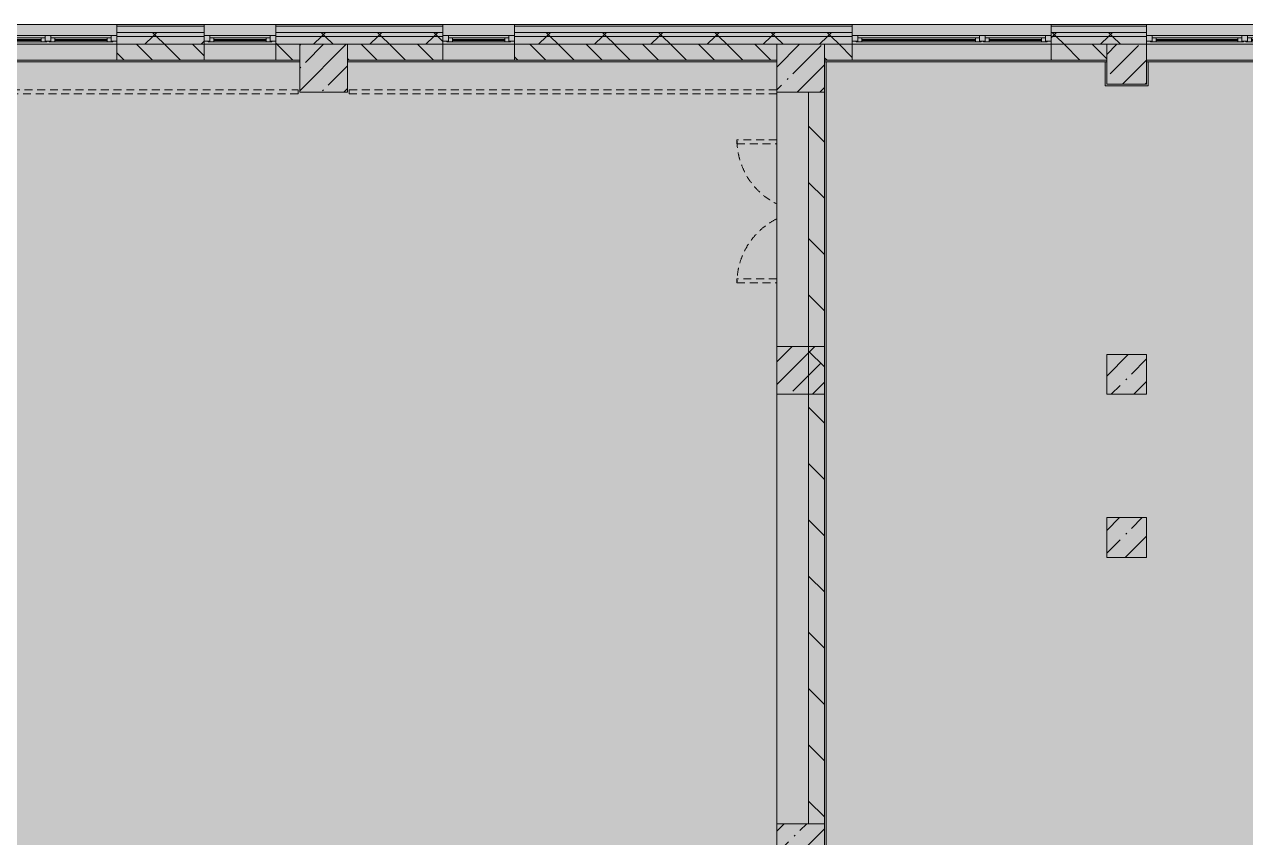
# Model space of a CAD drawing. Header units: millimetres. Extents: x 35111 to 235598, y -8553 to 29000.
# Drawn here: x 165285 to 180644, y 17127 to 27350 of the extents above; entities that cross this region are included whole.
import ezdxf

# ---------------------------------------------------------------- set-up
doc = ezdxf.new("R2010")
doc.units = ezdxf.units.MM
doc.linetypes.add('200_ШТРИХ__ш1_п0_6_', pattern=[160, 100, -60])
doc.layers.add('A-DETL-GENF-3', color=7, linetype='Continuous', lineweight=9, true_color=0xc0c0c0, transparency=0.4)
for name, color, linetype, lineweight in [('A-DETL-MBND-1', 7, '200_ШТРИХ__ш1_п0_6_', 9), ('A-WALL-2', 7, 'Continuous', 5), ('I-WALL-3', 7, 'Continuous', 5), ('S-COLS-1', 7, 'Continuous', 5)]:
    doc.layers.add(name, color=color, linetype=linetype, lineweight=lineweight)
for name, color, linetype, lineweight, true_color in [('A-FLOR-1', 7, 'Continuous', 5, 0xb7b7b7), ('A-GLAZ-3', 7, 'Continuous', 5, 0x737373), ('A-WALL-3', 7, 'Continuous', 5, 0x737373), ('A-WALL-4', 7, 'Continuous', 9, 0x737373), ('I-WALL-2', 7, 'Continuous', 5, 0x737373), ('S-COLS-2', 7, 'Continuous', 5, 0x737373)]:
    doc.layers.add(name, color=color, linetype=linetype, lineweight=lineweight, true_color=true_color)
pattern_1 = [(45, (108587.53, 0), (-285.1231, 285.1231), []), (45, (108872.65, 0), (-285.1231, 285.1231), [504.031, -100.806, 16.764, -84.042])]
pattern_2 = [(45, (108587.53, 0), (-353.5534, 353.5534), []), (135, (108587.53, 0), (-353.5534, -353.5534), [])]

# ---------------------------------------------------------------- blocks, each defined once
blk = doc.blocks.new('BSC_Колонна _Прямоугольная - 600х600-V206-3_9_2_птичка')
at = {"layer": 'S-COLS-1'}
h = blk.add_hatch(dxfattribs=at)
h.set_pattern_fill('FP_100', color=256, style=0, pattern_type=2)
h.set_pattern_definition([(45, (-66460, -17000), (-285.1231, 285.1231), []), (45, (-66174.88, -17000), (-285.1231, 285.1231), [504.031, -100.806, 16.764, -84.042])])
h.paths.add_polyline_path([(-300, -300), (300, -300), (300, 300), (-300, 300)])
at = {"layer": 'S-COLS-2'}
for p, q in [((300, 300), (-300, 300)), ((-300, 300), (-300, -300)), ((300, -300), (300, 300)), ((-300, -300), (300, -300))]:
    blk.add_line(p, q, dxfattribs=at)
blk = doc.blocks.new('BSC_Колонна _Прямоугольная - 500х500-V225-3_9_2_птичка')
at = {"layer": 'S-COLS-1'}
h = blk.add_hatch(dxfattribs=at)
h.set_pattern_fill('FP_121', color=256, style=0, pattern_type=2)
h.set_pattern_definition([(45, (-70560, -22950), (-285.1231, 285.1231), []), (45, (-70274.88, -22950), (-285.1231, 285.1231), [504.031, -100.806, 16.764, -84.042])])
h.paths.add_polyline_path([(-250, -250), (250, -250), (250, 250), (-250, 250)])
at = {"layer": 'S-COLS-2'}
for p, q in [((250, 250), (-250, 250)), ((-250, 250), (-250, -250)), ((250, -250), (250, 250)), ((-250, -250), (250, -250))]:
    blk.add_line(p, q, dxfattribs=at)
blk = doc.blocks.new('120_Окно_СКБ_2Ст - 120_Окно_СКБ_2Ст 3100х2500 _мал_створка слева_ 2-19089248-3_9_2_птичка')
at = {"layer": 'A-GLAZ-3'}
for p, q in [((-1550, -75), (-1550, -5)), ((-1550, -5), (-1480, -5)), ((1550, -5), (-1550, -5)), ((-1480, -75), (-1550, -75)), ((-1550, -75), (-1500, -75)), ((-1480, -75), (-1500, -75)), ((-1500, -75), (-1500, -85)), ((-1500, -85), (670, -85)), ((670, -85), (-1500, -85)), ((-1480, -5), (-1480, -75)), ((650, -35), (-1480, -35)), ((-1480, -35), (-1480, -75)), ((-1430, -85), (-1430, -35)), ((-1430, -55), (600, -55)), ((600, -65), (-1430, -65)), ((600, -85), (600, -35)), ((650, -75), (650, -5)), ((650, -5), (720, -5)), ((650, -75), (650, -35)), ((720, -75), (650, -75)), ((670, -75), (650, -75)), ((670, -75), (700, -75)), ((670, -85), (670, -75)), ((720, -75), (700, -75)), ((700, -75), (700, -85)), ((700, -85), (1500, -85)), ((1500, -85), (700, -85)), ((720, -5), (720, -75)), ((1480, -35), (720, -35)), ((720, -35), (720, -75)), ((770, -85), (770, -35)), ((770, -55), (1430, -55)), ((1430, -65), (770, -65)), ((1430, -85), (1430, -35)), ((1480, -75), (1480, -5)), ((1480, -5), (1550, -5)), ((1480, -75), (1480, -35)), ((1550, -75), (1480, -75)), ((1500, -75), (1480, -75)), ((1500, -75), (1550, -75)), ((1500, -85), (1500, -75)), ((1550, -5), (1550, -75))]:
    blk.add_line(p, q, dxfattribs=at)
blk = doc.blocks.new('110_Дверь_СКБ_2Ст - Д-10 1800x2100h_Актовый зал EI30-32403870-3_9_2_птичка')
at = {"layer": 'A-DETL-MBND-1'}
for points in [[(-888, 500), (-838, 500), (-838, 1000), (-888, 1000)], [(862, 500), (912, 500), (912, 1000), (862, 1000), (862, 564)]]:
    blk.add_hatch(color=256, dxfattribs=at).paths.add_polyline_path(points)
for p, q in [((-888, 1000), (-888, 500)), ((-838, 1000), (-888, 1000)), ((-838, 500), (-838, 1000)), ((912, 1000), (862, 1000)), ((862, 1000), (862, 500)), ((912, 500), (912, 1000))]:
    blk.add_line(p, q, dxfattribs=at)
for centre, start, end in [((-888, 100), 26.7445, 90), ((912, 100), 90, 153.2555)]:
    blk.add_arc(centre, 900, start, end, dxfattribs=at)
blk = doc.blocks.new('BSC_Колонна _Прямоугольная - 500х500-V291-3_9_2_птичка')
at = {"layer": 'S-COLS-1'}
h = blk.add_hatch(dxfattribs=at)
h.set_pattern_fill('FP_143', color=256, style=0, pattern_type=2)
h.set_pattern_definition([(45, (-70560, -20900), (-285.1231, 285.1231), []), (45, (-70274.88, -20900), (-285.1231, 285.1231), [504.031, -100.806, 16.764, -84.042])])
h.paths.add_polyline_path([(-250, -250), (250, -250), (250, 250), (-250, 250)])
at = {"layer": 'S-COLS-2'}
for p, q in [((250, 250), (-250, 250)), ((-250, 250), (-250, -250)), ((250, -250), (250, 250)), ((-250, -250), (250, -250))]:
    blk.add_line(p, q, dxfattribs=at)
blk = doc.blocks.new('120_Окно_СКБ_1Ст - 120_Окно_СКБ_1Ст 900х2500_h_-19906774-3_9_2_птичка')
at = {"layer": 'A-GLAZ-3'}
for p, q in [((-450, -75), (-450, -5)), ((-450, -5), (-380, -5)), ((450, -5), (-450, -5)), ((-380, -75), (-450, -75)), ((-450, -75), (-400, -75)), ((-380, -75), (-400, -75)), ((-400, -75), (-400, -85)), ((-400, -85), (400, -85)), ((400, -85), (-400, -85)), ((-380, -5), (-380, -75)), ((380, -35), (-380, -35)), ((-380, -35), (-380, -75)), ((-330, -85), (-330, -35)), ((-330, -55), (330, -55)), ((330, -65), (-330, -65)), ((330, -85), (330, -35)), ((380, -75), (380, -5)), ((380, -5), (450, -5)), ((380, -75), (380, -35)), ((450, -75), (380, -75)), ((400, -75), (380, -75)), ((400, -75), (450, -75)), ((400, -85), (400, -75)), ((450, -5), (450, -75))]:
    blk.add_line(p, q, dxfattribs=at)
blk = doc.blocks.new('120_Окно_СКБ_2Ст - 120_Окно_СКБ_2Ст 2500х2500 _мал створка справа_-23206729-3_9_2_птичка')
at = {"layer": 'A-GLAZ-3'}
for p, q in [((-1250, -75), (-1250, -5)), ((-1250, -5), (-1180, -5)), ((1250, -5), (-1250, -5)), ((-1180, -75), (-1250, -75)), ((-1250, -75), (-1200, -75)), ((-1180, -75), (-1200, -75)), ((-1200, -75), (-1200, -85)), ((-1200, -85), (370, -85)), ((370, -85), (-1200, -85)), ((-1180, -5), (-1180, -75)), ((350, -35), (-1180, -35)), ((-1180, -35), (-1180, -75)), ((-1130, -85), (-1130, -35)), ((-1130, -55), (300, -55)), ((300, -65), (-1130, -65)), ((300, -85), (300, -35)), ((350, -75), (350, -5)), ((350, -5), (420, -5)), ((350, -75), (350, -35)), ((420, -75), (350, -75)), ((370, -75), (350, -75)), ((370, -75), (400, -75)), ((370, -85), (370, -75)), ((420, -75), (400, -75)), ((400, -75), (400, -85)), ((400, -85), (1200, -85)), ((1200, -85), (400, -85)), ((420, -5), (420, -75)), ((1180, -35), (420, -35)), ((420, -35), (420, -75)), ((470, -85), (470, -35)), ((470, -55), (1130, -55)), ((1130, -65), (470, -65)), ((1130, -85), (1130, -35)), ((1180, -75), (1180, -5)), ((1180, -5), (1250, -5)), ((1180, -75), (1180, -35)), ((1250, -75), (1180, -75)), ((1200, -75), (1180, -75)), ((1200, -75), (1250, -75)), ((1200, -85), (1200, -75)), ((1250, -5), (1250, -75))]:
    blk.add_line(p, q, dxfattribs=at)
blk = doc.blocks.new('120_Окно_СКБ_2Ст - 120_Окно_СКБ_2Ст 2100х2400 _мал створка справа_-19092174-3_9_2_птичка')
at = {"layer": 'A-GLAZ-3'}
for p, q in [((-1050, -75), (-1050, -5)), ((-1050, -5), (-980, -5)), ((1050, -5), (-1050, -5)), ((-980, -75), (-1050, -75)), ((-1050, -75), (-1000, -75)), ((-980, -75), (-1000, -75)), ((-1000, -75), (-1000, -85)), ((-1000, -85), (170, -85)), ((170, -85), (-1000, -85)), ((-980, -5), (-980, -75)), ((150, -35), (-980, -35)), ((-980, -35), (-980, -75)), ((-930, -85), (-930, -35)), ((-930, -55), (100, -55)), ((100, -65), (-930, -65)), ((100, -85), (100, -35)), ((150, -75), (150, -5)), ((150, -5), (220, -5)), ((150, -75), (150, -35)), ((220, -75), (150, -75)), ((170, -75), (150, -75)), ((170, -75), (200, -75)), ((170, -85), (170, -75)), ((220, -75), (200, -75)), ((200, -75), (200, -85)), ((200, -85), (1000, -85)), ((1000, -85), (200, -85)), ((220, -5), (220, -75)), ((980, -35), (220, -35)), ((220, -35), (220, -75)), ((270, -85), (270, -35)), ((270, -55), (930, -55)), ((930, -65), (270, -65)), ((930, -85), (930, -35)), ((980, -75), (980, -5)), ((980, -5), (1050, -5)), ((980, -75), (980, -35)), ((1050, -75), (980, -75)), ((1000, -75), (980, -75)), ((1000, -75), (1050, -75)), ((1000, -85), (1000, -75)), ((1050, -5), (1050, -75))]:
    blk.add_line(p, q, dxfattribs=at)

msp = doc.modelspace()

# ---------------------------------------------------------------- hatches: boundary and pattern name
at = {"layer": 'A-DETL-GENF-3'}
msp.add_hatch(color=256, dxfattribs=at).paths.add_polyline_path([(179439.5, -251.7), (184437.5, -251.7), (184437.5, 3288.3), (193157.5, 3288.3), (193157.5, 27348.3), (150497.5, 27348.3), (150497.5, 23888.3), (146897.6, 23888.3), (146897.6, -251.7), (178507.3, -251.7)])
at = {"layer": 'A-WALL-2'}
h = msp.add_hatch(dxfattribs=at)
h.set_pattern_fill('FP_105', color=256, style=0, pattern_type=2)
h.set_pattern_definition(pattern_2)
h.paths.add_polyline_path([(193103.8, 27200), (193157.5, 27200), (193157.5, 27250), (188937.5, 27250), (188937.5, 27200), (192956.4, 27200)])
h.paths.add_polyline_path([(185032.7, 27200), (185837.5, 27200), (185837.5, 27250), (184937.5, 27250), (184937.5, 27200)])
h.paths.add_polyline_path([(175697.5, 27200), (175697.5, 27250), (171447.5, 27250), (171447.5, 27200), (175244.6, 27200)])
h.paths.add_polyline_path([(178197.5, 27200), (179397.5, 27200), (179397.5, 27250), (178197.5, 27250)])
h.paths.add_polyline_path([(181497.5, 27200), (182837.5, 27200), (182837.5, 27250), (181497.5, 27250)])
h.paths.add_polyline_path([(170117.4, 27200), (170547.5, 27200), (170547.5, 27250), (168447.5, 27250), (168447.5, 27200), (169185.2, 27200)])
h.paths.add_polyline_path([(167320.8, 27200), (167547.5, 27200), (167547.5, 27250), (166447.5, 27250), (166447.5, 27200)])
h.paths.add_polyline_path([(162659.8, 27200), (163347.5, 27200), (163347.5, 27250), (161847.5, 27250), (161847.5, 27200)])
h.paths.add_polyline_path([(158931, 27200), (159347.5, 27200), (159347.5, 27250), (158247.8, 27250), (158247.8, 27200)])
h.paths.add_polyline_path([(157066.6, 27200), (157347.8, 27200), (157347.8, 27250), (156247.5, 27250), (156247.5, 27200)])
h.paths.add_polyline_path([(150647.5, 27200), (153147.5, 27200), (153147.5, 27250), (150647.5, 27250)])
h = msp.add_hatch(dxfattribs=at)
h.set_pattern_fill('FP_105', color=256, style=0, pattern_type=2)
h.set_pattern_definition(pattern_2)
h.paths.add_polyline_path([(193067.5, 27100), (193157.5, 27100), (193157.5, 27200), (188937.5, 27200), (188937.5, 27100), (192956.4, 27100)])
h.paths.add_polyline_path([(178507.3, 27100), (179397.5, 27100), (179397.5, 27200), (178197.5, 27200), (178197.5, 27100)])
h.paths.add_polyline_path([(181497.5, 27100), (182837.5, 27100), (182837.5, 27200), (181497.5, 27200)])
h.paths.add_polyline_path([(175697.5, 27100), (175697.5, 27200), (171447.5, 27200), (171447.5, 27100), (175244.6, 27100)])
h.paths.add_polyline_path([(184937.5, 27100), (185837.5, 27100), (185837.5, 27200), (184937.5, 27200)])
h.paths.add_polyline_path([(166447.5, 27100), (167547.5, 27100), (167547.5, 27200), (166447.5, 27200)])
h.paths.add_polyline_path([(162659.8, 27100), (163347.5, 27100), (163347.5, 27200), (161847.5, 27200), (161847.5, 27100)])
h.paths.add_polyline_path([(168447.5, 27100), (170547.5, 27100), (170547.5, 27200), (168447.5, 27200)])
h.paths.add_polyline_path([(158931, 27100), (159347.5, 27100), (159347.5, 27200), (158247.8, 27200), (158247.8, 27100)])
h.paths.add_polyline_path([(150747.5, 27100), (153147.5, 27100), (153147.5, 27200), (150747.5, 27200)])
h.paths.add_polyline_path([(157066.6, 27100), (157347.8, 27100), (157347.8, 27200), (156247.5, 27200), (156247.5, 27100)])
h = msp.add_hatch(dxfattribs=at)
h.set_pattern_fill('FP_103', color=256, style=0, pattern_type=2)
h.set_pattern_definition([(135, (108587.53, 0), (-176.7767, -176.7767), [])])
h.paths.add_polyline_path([(189737.5, 26900), (192787.5, 26900), (192787.5, 27100), (189737.5, 27100), (189737.5, 27070.9)])
h.paths.add_polyline_path([(189237.5, 26900), (189237.5, 27100), (188937.5, 27100), (188937.5, 26900), (189227.6, 26900)])
h.paths.add_polyline_path([(182627.5, 26900), (182837.5, 26900), (182837.5, 27100), (182627.5, 27100)])
h.paths.add_polyline_path([(178197.5, 26900), (178897.5, 26900), (178897.5, 27100), (178197.5, 27100)])
h.paths.add_polyline_path([(184937.5, 26900), (185337.5, 26900), (185337.5, 27100), (184937.5, 27100)])
h.paths.add_polyline_path([(182127.5, 26900), (182127.5, 27100), (181497.5, 27100), (181497.5, 26900)])
h.paths.add_polyline_path([(175347.5, 26900), (175697.5, 26900), (175697.5, 27100), (175347.5, 27100)])
h.paths.add_polyline_path([(174747.5, 26900), (174747.5, 27100), (171447.5, 27100), (171447.5, 26900), (172914.1, 26900)])
h.paths.add_polyline_path([(170117.4, 26900), (170547.5, 26900), (170547.5, 27100), (169347.5, 27100), (169347.5, 26900)])
h.paths.add_polyline_path([(168447.5, 26900), (168747.5, 26900), (168747.5, 27100), (168447.5, 27100)])
h.paths.add_polyline_path([(167320.8, 26900), (167547.5, 26900), (167547.5, 27100), (166447.5, 27100), (166447.5, 26900)])
h.paths.add_polyline_path([(162747.5, 26900), (162747.5, 27100), (161847.5, 27100), (161847.5, 26900), (162659.8, 26900)])
h.paths.add_polyline_path([(151473.4, 26900), (153147.5, 26900), (153147.5, 27100), (151347.5, 27100), (151347.5, 26900)])
h.paths.add_polyline_path([(158931, 26900), (159347.5, 26900), (159347.5, 27100), (158247.8, 27100), (158247.8, 26900)])
h.paths.add_polyline_path([(156747.5, 26900), (156747.5, 27100), (156247.5, 27100), (156247.5, 26900)])
at = {"layer": 'I-WALL-3'}
h = msp.add_hatch(dxfattribs=at)
h.set_pattern_fill('FP_104', color=256, style=0, pattern_type=2)
h.set_pattern_definition([(135, (108587.53, 0), (-353.5534, -353.5534), [])])
h.paths.add_polyline_path([(175147.5, 12320), (175347.5, 12320), (175347.5, 16700), (175147.5, 16700), (175147.5, 13534.8)])
h.paths.add_polyline_path([(175347.5, 17300), (175347.5, 26500), (175147.5, 26500), (175147.5, 17300)])
at = {"layer": 'S-COLS-1'}
h = msp.add_hatch(dxfattribs=at)
h.set_pattern_fill('FP_101', color=256, style=0, pattern_type=2)
h.set_pattern_definition(pattern_1)
h.paths.add_polyline_path([(169185.2, 26500), (169347.5, 26500), (169347.5, 27100), (168747.5, 27100), (168747.5, 26500)])
h = msp.add_hatch(dxfattribs=at)
h.set_pattern_fill('FP_101', color=256, style=0, pattern_type=2)
h.set_pattern_definition(pattern_1)
h.paths.add_polyline_path([(175347.5, 26500), (175347.5, 27100), (174747.5, 27100), (174747.5, 26500), (175147.5, 26500)])
h = msp.add_hatch(dxfattribs=at)
h.set_pattern_fill('FP_101', color=256, style=0, pattern_type=2)
h.set_pattern_definition(pattern_1)
h.paths.add_polyline_path([(178897.5, 26600), (179397.5, 26600), (179397.5, 27100), (178897.5, 27100), (178897.5, 26839.2)])
h = msp.add_hatch(dxfattribs=at)
h.set_pattern_fill('FP_101', color=256, style=0, pattern_type=2)
h.set_pattern_definition(pattern_1)
h.paths.add_polyline_path([(175347.5, 22700), (175347.5, 23300), (174747.5, 23300), (174747.5, 22700)])

# ---------------------------------------------------------------- linework, layer by layer
at = {"layer": 'A-DETL-MBND-1'}
for p, q in [((163367.5, 26529), (168727.5, 26529)), ((168727.5, 26479), (163367.5, 26479)), ((168727.5, 26479), (168727.5, 26529)), ((169368.5, 26529), (169368.5, 26479)), ((169368.5, 26529), (174747.5, 26529)), ((174747.5, 26479), (169368.5, 26479))]:
    msp.add_line(p, q, dxfattribs=at)
at = {"layer": 'A-FLOR-1'}
for p, q in [((175367.5, 26880), (175367.5, 13620)), ((178877.5, 26580), (178877.5, 26880)), ((179417.5, 26880), (179417.5, 26580)), ((179417.5, 26580), (178877.5, 26580)), ((174747.5, 26500), (174747.5, 23300)), ((174747.5, 22700), (174747.5, 17300))]:
    msp.add_line(p, q, dxfattribs=at)
at = {"layer": 'A-WALL-2'}
msp.add_line((184937.5, 27350), (150497.5, 27350), dxfattribs=at)
at = {"layer": 'A-WALL-3'}
for p, q in [((166447.5, 27348.3), (166447.5, 26900)), ((167547.5, 26900), (167547.5, 27348.3)), ((168447.5, 27348.3), (168447.5, 26900)), ((170547.5, 26900), (170547.5, 27348.3)), ((171447.5, 27348.3), (171447.5, 26900)), ((175697.5, 26900), (175697.5, 27348.3)), ((178197.5, 27348.3), (178197.5, 26900)), ((179397.5, 27100), (179397.5, 27348.3)), ((189237.5, 27100), (161847.5, 27100)), ((168747.5, 26900), (168747.5, 27100)), ((169347.5, 27100), (169347.5, 26900)), ((174747.5, 26900), (174747.5, 27100)), ((175347.5, 27100), (175347.5, 26900)), ((178897.5, 26900), (178897.5, 27100)), ((166447.5, 26900), (167547.5, 26900)), ((168447.5, 26900), (168747.5, 26900)), ((169347.5, 26900), (170547.5, 26900)), ((171447.5, 26900), (174747.5, 26900)), ((175347.5, 26900), (175697.5, 26900)), ((178197.5, 26900), (178897.5, 26900))]:
    msp.add_line(p, q, dxfattribs=at)
at = {"layer": 'A-WALL-4'}
for p, q in [((167547.5, 27330), (166447.5, 27330)), ((167547.5, 27250), (166447.5, 27250)), ((167547.5, 27200), (166447.5, 27200)), ((170547.5, 27330), (168447.5, 27330)), ((170547.5, 27250), (168447.5, 27250)), ((170547.5, 27200), (168447.5, 27200)), ((175697.5, 27330), (171447.5, 27330)), ((175697.5, 27250), (171447.5, 27250)), ((175697.5, 27200), (171447.5, 27200)), ((179397.5, 27330), (178197.5, 27330)), ((179397.5, 27250), (178197.5, 27250)), ((179397.5, 27200), (178197.5, 27200))]:
    msp.add_line(p, q, dxfattribs=at)
at = {"layer": 'I-WALL-2'}
for p, q in [((163347.5, 27100), (166447.5, 27100)), ((167547.5, 27100), (168447.5, 27100)), ((170547.5, 27100), (171447.5, 27100)), ((175697.5, 27100), (178197.5, 27100)), ((179397.5, 27100), (181497.5, 27100)), ((166447.5, 26900), (163347.5, 26900)), ((168747.5, 26880), (163347.5, 26880)), ((168447.5, 26900), (167547.5, 26900)), ((174747.5, 26880), (169347.5, 26880)), ((171447.5, 26900), (170547.5, 26900)), ((178897.5, 26880), (175347.5, 26880)), ((178197.5, 26900), (175697.5, 26900)), ((181497.5, 26900), (179397.5, 26900)), ((182127.5, 26880), (179397.5, 26880)), ((175147.5, 26500), (175147.5, 17300)), ((175347.5, 26500), (175147.5, 26500)), ((175347.5, 17300), (175347.5, 26500))]:
    msp.add_line(p, q, dxfattribs=at)
at = {"layer": 'S-COLS-2'}
for p, q in [((169347.5, 27100), (168747.5, 27100)), ((168747.5, 27100), (168747.5, 26900)), ((169347.5, 26900), (169347.5, 27100)), ((175347.5, 27100), (174747.5, 27100)), ((174747.5, 27100), (174747.5, 26900)), ((175347.5, 26900), (175347.5, 27100)), ((179397.5, 27100), (178897.5, 27100)), ((178897.5, 27100), (178897.5, 26900)), ((179397.5, 26600), (179397.5, 27100)), ((168747.5, 26900), (168747.5, 26500)), ((169347.5, 26500), (169347.5, 26900)), ((174747.5, 26900), (174747.5, 26500)), ((175347.5, 26500), (175347.5, 26900)), ((178897.5, 26900), (178897.5, 26600)), ((178897.5, 26600), (179397.5, 26600)), ((168747.5, 26500), (169347.5, 26500)), ((174747.5, 26500), (175147.5, 26500)), ((175147.5, 26500), (175347.5, 26500)), ((175347.5, 23300), (174747.5, 23300)), ((174747.5, 23300), (174747.5, 22700)), ((175347.5, 22700), (175347.5, 23300)), ((174747.5, 22700), (175347.5, 22700))]:
    msp.add_line(p, q, dxfattribs=at)

# ---------------------------------------------------------------- block references
at = {"layer": 'A-DETL-MBND-1', "rotation": 89.9999999999999}
msp.add_blockref('110_Дверь_СКБ_2Ст - Д-10 1800x2100h_Актовый зал EI30-32403870-3_9_2_птичка', (175247.5, 24987.5), dxfattribs=at)
at = {"layer": 'A-GLAZ-3'}
for name, p in [('120_Окно_СКБ_2Ст - 120_Окно_СКБ_2Ст 3100х2500 _мал_створка слева_ 2-19089248-3_9_2_птичка', (164897.5, 27215)), ('120_Окно_СКБ_1Ст - 120_Окно_СКБ_1Ст 900х2500_h_-19906774-3_9_2_птичка', (167997.5, 27215)), ('120_Окно_СКБ_1Ст - 120_Окно_СКБ_1Ст 900х2500_h_-19906774-3_9_2_птичка', (170997.5, 27215)), ('120_Окно_СКБ_2Ст - 120_Окно_СКБ_2Ст 2500х2500 _мал створка справа_-23206729-3_9_2_птичка', (176947.5, 27215)), ('120_Окно_СКБ_2Ст - 120_Окно_СКБ_2Ст 2100х2400 _мал створка справа_-19092174-3_9_2_птичка', (180447.5, 27215))]:
    msp.add_blockref(name, p, dxfattribs=at)
at = {"layer": 'S-COLS-2'}
for name, p in [('BSC_Колонна _Прямоугольная - 500х500-V225-3_9_2_птичка', (179147.5, 22950)), ('BSC_Колонна _Прямоугольная - 500х500-V291-3_9_2_птичка', (179147.5, 20900)), ('BSC_Колонна _Прямоугольная - 600х600-V206-3_9_2_птичка', (175047.5, 17000))]:
    msp.add_blockref(name, p, dxfattribs=at)

doc.saveas('drawing.dxf')
